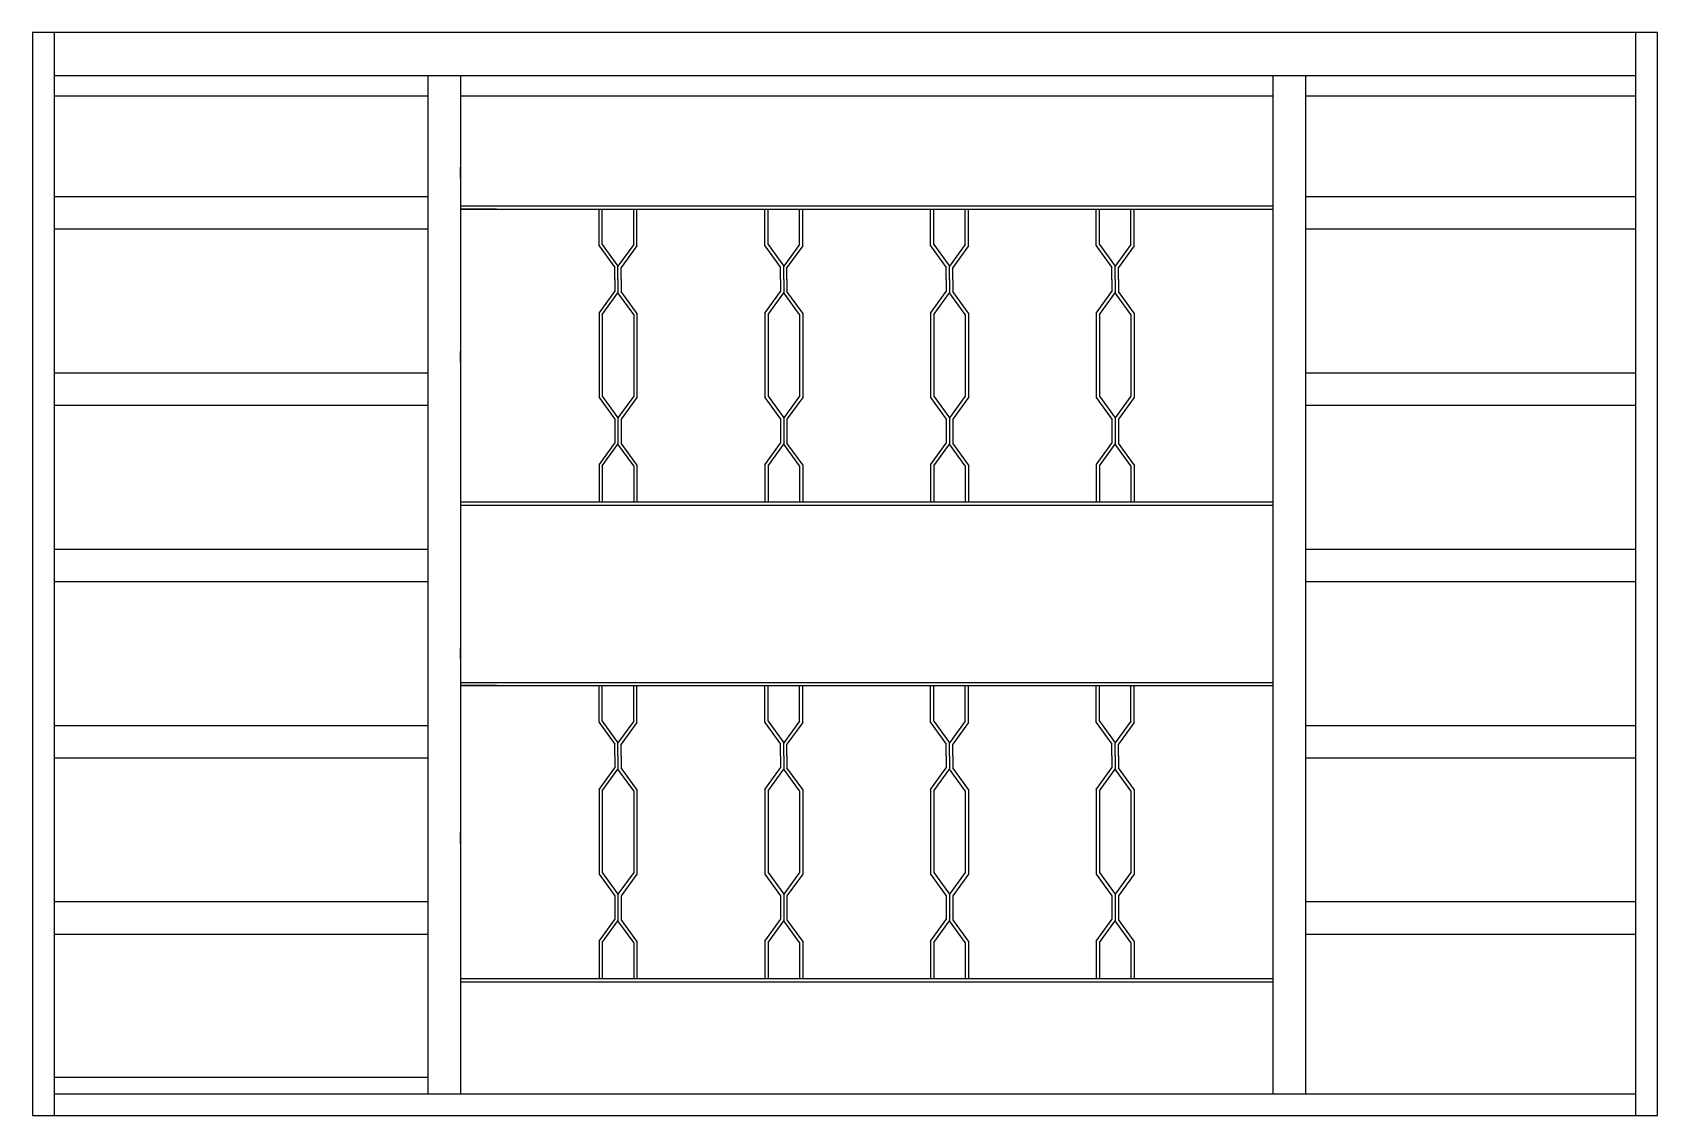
# Model space of a CAD drawing. Header units: millimetres. Extents: x 225.24 to 226.74, y 1307.02 to 1308.02.
import ezdxf

# ---------------------------------------------------------------- set-up
doc = ezdxf.new("R2010")
doc.units = ezdxf.units.MM
doc.header["$LTSCALE"] = 0.5
doc.layers.add('Gravia_Janelas', color=1, linetype='Continuous')

msp = doc.modelspace()

# ---------------------------------------------------------------- linework, layer by layer
at = {"layer": 'Gravia_Janelas', "color": 2}
for p, q in [((225.2397, 1308.0249), (225.2397, 1307.0249)), ((226.7397, 1308.0249), (225.2397, 1308.0249)), ((226.7397, 1307.0249), (226.7397, 1308.0249)), ((225.2397, 1307.0249), (226.7397, 1307.0249))]:
    msp.add_line(p, q, dxfattribs=at)
at = {"layer": 'Gravia_Janelas'}
for p, q in [((225.2597, 1308.0249), (225.2597, 1307.0249)), ((226.7197, 1307.0249), (226.7197, 1308.0249)), ((226.7197, 1307.9849), (225.2597, 1307.9849)), ((226.7197, 1307.9849), (225.2597, 1307.9849)), ((225.6047, 1307.9849), (225.6047, 1307.0449)), ((225.6347, 1307.9849), (225.6347, 1307.0449)), ((226.3847, 1307.9849), (226.3847, 1307.0449)), ((226.4147, 1307.9849), (226.4147, 1307.0449)), ((225.6047, 1307.966), (225.2597, 1307.966)), ((226.3847, 1307.966), (225.6347, 1307.966)), ((226.7197, 1307.966), (226.4147, 1307.966)), ((225.6347, 1307.8905), (225.6347, 1307.9005)), ((225.6047, 1307.8733), (225.2597, 1307.8733)), ((226.7197, 1307.8733), (226.4147, 1307.8733)), ((225.6347, 1307.8649), (226.3847, 1307.8649)), ((225.6347, 1307.8619), (226.3847, 1307.8619)), ((225.6682, 1307.8619), (225.6347, 1307.8619)), ((225.7627, 1307.8279), (225.7627, 1307.8619)), ((225.7657, 1307.8292), (225.7657, 1307.8619)), ((225.7947, 1307.8292), (225.7947, 1307.8619)), ((225.7977, 1307.8279), (225.7977, 1307.8619)), ((225.9157, 1307.8279), (225.9157, 1307.8619)), ((225.9187, 1307.8292), (225.9187, 1307.8619)), ((225.9477, 1307.8292), (225.9477, 1307.8619)), ((225.9507, 1307.8279), (225.9507, 1307.8619)), ((226.0687, 1307.8279), (226.0687, 1307.8619)), ((226.0717, 1307.8292), (226.0717, 1307.8619)), ((226.1007, 1307.8292), (226.1007, 1307.8619)), ((226.1037, 1307.8279), (226.1037, 1307.8619)), ((226.2217, 1307.8279), (226.2217, 1307.8619)), ((226.2247, 1307.8292), (226.2247, 1307.8619)), ((226.2537, 1307.8292), (226.2537, 1307.8619)), ((226.2567, 1307.8279), (226.2567, 1307.8619)), ((225.6047, 1307.8433), (225.2597, 1307.8433)), ((226.7197, 1307.8433), (226.4147, 1307.8433)), ((225.7627, 1307.8279), (225.7772, 1307.8079)), ((225.7657, 1307.8292), (225.7802, 1307.8092)), ((225.7947, 1307.8292), (225.7802, 1307.8092)), ((225.7977, 1307.8279), (225.7832, 1307.8079)), ((225.9157, 1307.8279), (225.9302, 1307.8079)), ((225.9187, 1307.8292), (225.9332, 1307.8092)), ((225.9477, 1307.8292), (225.9332, 1307.8092)), ((225.9507, 1307.8279), (225.9362, 1307.8079)), ((226.0687, 1307.8279), (226.0832, 1307.8079)), ((226.0717, 1307.8292), (226.0862, 1307.8092)), ((226.1007, 1307.8292), (226.0862, 1307.8092)), ((226.1037, 1307.8279), (226.0892, 1307.8079)), ((226.2217, 1307.8279), (226.2362, 1307.8079)), ((226.2247, 1307.8292), (226.2392, 1307.8092)), ((226.2537, 1307.8292), (226.2392, 1307.8092)), ((226.2567, 1307.8279), (226.2422, 1307.8079)), ((225.7772, 1307.7969), (225.7772, 1307.8079)), ((225.7802, 1307.7969), (225.7802, 1307.8092)), ((225.7802, 1307.7969), (225.7802, 1307.8092)), ((225.7832, 1307.7969), (225.7832, 1307.8079)), ((225.9302, 1307.7969), (225.9302, 1307.8079)), ((225.9332, 1307.7969), (225.9332, 1307.8092)), ((225.9332, 1307.7969), (225.9332, 1307.8092)), ((225.9362, 1307.7969), (225.9362, 1307.8079)), ((226.0832, 1307.7969), (226.0832, 1307.8079)), ((226.0862, 1307.7969), (226.0862, 1307.8092)), ((226.0862, 1307.7969), (226.0862, 1307.8092)), ((226.0892, 1307.7969), (226.0892, 1307.8079)), ((226.2362, 1307.7969), (226.2362, 1307.8079)), ((226.2392, 1307.7969), (226.2392, 1307.8092)), ((226.2392, 1307.7969), (226.2392, 1307.8092)), ((226.2422, 1307.7969), (226.2422, 1307.8079)), ((225.7772, 1307.7969), (225.7772, 1307.7859)), ((225.7802, 1307.7969), (225.7802, 1307.7847)), ((225.7802, 1307.7969), (225.7802, 1307.7847)), ((225.7832, 1307.7969), (225.7832, 1307.7859)), ((225.9302, 1307.7969), (225.9302, 1307.7859)), ((225.9332, 1307.7969), (225.9332, 1307.7847)), ((225.9332, 1307.7969), (225.9332, 1307.7847)), ((225.9362, 1307.7969), (225.9362, 1307.7859)), ((226.0832, 1307.7969), (226.0832, 1307.7859)), ((226.0862, 1307.7969), (226.0862, 1307.7847)), ((226.0862, 1307.7969), (226.0862, 1307.7847)), ((226.0892, 1307.7969), (226.0892, 1307.7859)), ((226.2362, 1307.7969), (226.2362, 1307.7859)), ((226.2392, 1307.7969), (226.2392, 1307.7847)), ((226.2392, 1307.7969), (226.2392, 1307.7847)), ((226.2422, 1307.7969), (226.2422, 1307.7859)), ((225.7627, 1307.7659), (225.7772, 1307.7859)), ((225.7657, 1307.7647), (225.7802, 1307.7847)), ((225.7947, 1307.7647), (225.7802, 1307.7847)), ((225.7977, 1307.7659), (225.7832, 1307.7859)), ((225.9157, 1307.7659), (225.9302, 1307.7859)), ((225.9187, 1307.7647), (225.9332, 1307.7847)), ((225.9477, 1307.7647), (225.9332, 1307.7847)), ((225.9507, 1307.7659), (225.9362, 1307.7859)), ((226.0687, 1307.7659), (226.0832, 1307.7859)), ((226.0717, 1307.7647), (226.0862, 1307.7847)), ((226.1007, 1307.7647), (226.0862, 1307.7847)), ((226.1037, 1307.7659), (226.0892, 1307.7859)), ((226.2217, 1307.7659), (226.2362, 1307.7859)), ((226.2247, 1307.7647), (226.2392, 1307.7847)), ((226.2537, 1307.7647), (226.2392, 1307.7847)), ((226.2567, 1307.7659), (226.2422, 1307.7859)), ((225.7627, 1307.7659), (225.7627, 1307.6879)), ((225.7657, 1307.7647), (225.7657, 1307.6892)), ((225.7947, 1307.7647), (225.7947, 1307.6892)), ((225.7977, 1307.7659), (225.7977, 1307.6879)), ((225.9157, 1307.7659), (225.9157, 1307.6879)), ((225.9187, 1307.7647), (225.9187, 1307.6892)), ((225.9477, 1307.7647), (225.9477, 1307.6892)), ((225.9507, 1307.7659), (225.9507, 1307.6879)), ((226.0687, 1307.7659), (226.0687, 1307.6879)), ((226.0717, 1307.7647), (226.0717, 1307.6892)), ((226.1007, 1307.7647), (226.1007, 1307.6892)), ((226.1037, 1307.7659), (226.1037, 1307.6879)), ((226.2217, 1307.7659), (226.2217, 1307.6879)), ((226.2247, 1307.7647), (226.2247, 1307.6892)), ((226.2537, 1307.7647), (226.2537, 1307.6892)), ((226.2567, 1307.7659), (226.2567, 1307.6879)), ((225.6347, 1307.7205), (225.6347, 1307.7305)), ((225.6047, 1307.7105), (225.2597, 1307.7105)), ((226.7197, 1307.7105), (226.4147, 1307.7105)), ((225.7627, 1307.6879), (225.7772, 1307.6679)), ((225.7657, 1307.6892), (225.7802, 1307.6692)), ((225.7947, 1307.6892), (225.7802, 1307.6692)), ((225.7977, 1307.6879), (225.7832, 1307.6679)), ((225.9157, 1307.6879), (225.9302, 1307.6679)), ((225.9187, 1307.6892), (225.9332, 1307.6692)), ((225.9477, 1307.6892), (225.9332, 1307.6692)), ((225.9507, 1307.6879), (225.9362, 1307.6679)), ((226.0687, 1307.6879), (226.0832, 1307.6679)), ((226.0717, 1307.6892), (226.0862, 1307.6692)), ((226.1007, 1307.6892), (226.0862, 1307.6692)), ((226.1037, 1307.6879), (226.0892, 1307.6679)), ((226.2217, 1307.6879), (226.2362, 1307.6679)), ((226.2247, 1307.6892), (226.2392, 1307.6692)), ((226.2537, 1307.6892), (226.2392, 1307.6692)), ((226.2567, 1307.6879), (226.2422, 1307.6679)), ((225.6047, 1307.6805), (225.2597, 1307.6805)), ((226.7197, 1307.6805), (226.4147, 1307.6805)), ((225.7772, 1307.6679), (225.7772, 1307.6569)), ((225.7772, 1307.6569), (225.7772, 1307.6459)), ((225.7802, 1307.6692), (225.7802, 1307.6569)), ((225.7802, 1307.6692), (225.7802, 1307.6569)), ((225.7802, 1307.6569), (225.7802, 1307.6447)), ((225.7802, 1307.6569), (225.7802, 1307.6447)), ((225.7832, 1307.6679), (225.7832, 1307.6569)), ((225.7832, 1307.6569), (225.7832, 1307.6459)), ((225.9302, 1307.6679), (225.9302, 1307.6569)), ((225.9302, 1307.6569), (225.9302, 1307.6459)), ((225.9332, 1307.6692), (225.9332, 1307.6569)), ((225.9332, 1307.6692), (225.9332, 1307.6569)), ((225.9332, 1307.6569), (225.9332, 1307.6447)), ((225.9332, 1307.6569), (225.9332, 1307.6447)), ((225.9362, 1307.6679), (225.9362, 1307.6569)), ((225.9362, 1307.6569), (225.9362, 1307.6459)), ((226.0832, 1307.6679), (226.0832, 1307.6569)), ((226.0832, 1307.6569), (226.0832, 1307.6459)), ((226.0862, 1307.6692), (226.0862, 1307.6569)), ((226.0862, 1307.6692), (226.0862, 1307.6569)), ((226.0862, 1307.6569), (226.0862, 1307.6447)), ((226.0862, 1307.6569), (226.0862, 1307.6447)), ((226.0892, 1307.6679), (226.0892, 1307.6569)), ((226.0892, 1307.6569), (226.0892, 1307.6459)), ((226.2362, 1307.6679), (226.2362, 1307.6569)), ((226.2362, 1307.6569), (226.2362, 1307.6459)), ((226.2392, 1307.6692), (226.2392, 1307.6569)), ((226.2392, 1307.6692), (226.2392, 1307.6569)), ((226.2392, 1307.6569), (226.2392, 1307.6447)), ((226.2392, 1307.6569), (226.2392, 1307.6447)), ((226.2422, 1307.6679), (226.2422, 1307.6569)), ((226.2422, 1307.6569), (226.2422, 1307.6459)), ((225.7627, 1307.6259), (225.7772, 1307.6459)), ((225.7657, 1307.6247), (225.7802, 1307.6447)), ((225.7947, 1307.6247), (225.7802, 1307.6447)), ((225.7977, 1307.6259), (225.7832, 1307.6459)), ((225.9157, 1307.6259), (225.9302, 1307.6459)), ((225.9187, 1307.6247), (225.9332, 1307.6447)), ((225.9477, 1307.6247), (225.9332, 1307.6447)), ((225.9507, 1307.6259), (225.9362, 1307.6459)), ((226.0687, 1307.6259), (226.0832, 1307.6459)), ((226.0717, 1307.6247), (226.0862, 1307.6447)), ((226.1007, 1307.6247), (226.0862, 1307.6447)), ((226.1037, 1307.6259), (226.0892, 1307.6459)), ((226.2217, 1307.6259), (226.2362, 1307.6459)), ((226.2247, 1307.6247), (226.2392, 1307.6447)), ((226.2537, 1307.6247), (226.2392, 1307.6447)), ((226.2567, 1307.6259), (226.2422, 1307.6459)), ((225.7627, 1307.6259), (225.7627, 1307.5919)), ((225.7977, 1307.6259), (225.7977, 1307.5919)), ((225.9157, 1307.6259), (225.9157, 1307.5919)), ((225.9507, 1307.6259), (225.9507, 1307.5919)), ((226.0687, 1307.6259), (226.0687, 1307.5919)), ((226.1037, 1307.6259), (226.1037, 1307.5919)), ((226.2217, 1307.6259), (226.2217, 1307.5919)), ((226.2567, 1307.6259), (226.2567, 1307.5919)), ((225.7657, 1307.6247), (225.7657, 1307.5919)), ((225.7947, 1307.6247), (225.7947, 1307.5919)), ((225.9187, 1307.6247), (225.9187, 1307.5919)), ((225.9477, 1307.6247), (225.9477, 1307.5919)), ((226.0717, 1307.6247), (226.0717, 1307.5919)), ((226.1007, 1307.6247), (226.1007, 1307.5919)), ((226.2247, 1307.6247), (226.2247, 1307.5919)), ((226.2537, 1307.6247), (226.2537, 1307.5919)), ((225.6347, 1307.5915), (226.3847, 1307.5915)), ((225.6347, 1307.5885), (226.3847, 1307.5885)), ((225.6347, 1307.5605), (225.6347, 1307.5505)), ((225.6047, 1307.5477), (225.2597, 1307.5477)), ((226.7197, 1307.5477), (226.4147, 1307.5477)), ((225.6047, 1307.5177), (225.2597, 1307.5177)), ((226.7197, 1307.5177), (226.4147, 1307.5177)), ((225.6347, 1307.4462), (225.6347, 1307.4562)), ((225.6347, 1307.4249), (226.3847, 1307.4249)), ((225.6682, 1307.4219), (225.6347, 1307.4219)), ((225.6347, 1307.4219), (226.3847, 1307.4219)), ((225.7627, 1307.3879), (225.7627, 1307.4219)), ((225.7657, 1307.3892), (225.7657, 1307.4219)), ((225.7947, 1307.3892), (225.7947, 1307.4219)), ((225.7977, 1307.3879), (225.7977, 1307.4219)), ((225.9157, 1307.3879), (225.9157, 1307.4219)), ((225.9187, 1307.3892), (225.9187, 1307.4219)), ((225.9477, 1307.3892), (225.9477, 1307.4219)), ((225.9507, 1307.3879), (225.9507, 1307.4219)), ((226.0687, 1307.3879), (226.0687, 1307.4219)), ((226.0717, 1307.3892), (226.0717, 1307.4219)), ((226.1007, 1307.3892), (226.1007, 1307.4219)), ((226.1037, 1307.3879), (226.1037, 1307.4219)), ((226.2217, 1307.3879), (226.2217, 1307.4219)), ((226.2247, 1307.3892), (226.2247, 1307.4219)), ((226.2537, 1307.3892), (226.2537, 1307.4219)), ((226.2567, 1307.3879), (226.2567, 1307.4219)), ((225.7627, 1307.3879), (225.7772, 1307.3679)), ((225.7657, 1307.3892), (225.7802, 1307.3692)), ((225.7947, 1307.3892), (225.7802, 1307.3692)), ((225.7977, 1307.3879), (225.7832, 1307.3679)), ((225.9157, 1307.3879), (225.9302, 1307.3679)), ((225.9187, 1307.3892), (225.9332, 1307.3692)), ((225.9477, 1307.3892), (225.9332, 1307.3692)), ((225.9507, 1307.3879), (225.9362, 1307.3679)), ((226.0687, 1307.3879), (226.0832, 1307.3679)), ((226.0717, 1307.3892), (226.0862, 1307.3692)), ((226.1007, 1307.3892), (226.0862, 1307.3692)), ((226.1037, 1307.3879), (226.0892, 1307.3679)), ((226.2217, 1307.3879), (226.2362, 1307.3679)), ((226.2247, 1307.3892), (226.2392, 1307.3692)), ((226.2537, 1307.3892), (226.2392, 1307.3692)), ((226.2567, 1307.3879), (226.2422, 1307.3679)), ((225.6047, 1307.3849), (225.2597, 1307.3849)), ((226.7197, 1307.3849), (226.4147, 1307.3849)), ((225.7772, 1307.3569), (225.7772, 1307.3679)), ((225.7772, 1307.3569), (225.7772, 1307.3459)), ((225.7802, 1307.3569), (225.7802, 1307.3692)), ((225.7802, 1307.3569), (225.7802, 1307.3692)), ((225.7802, 1307.3569), (225.7802, 1307.3447)), ((225.7802, 1307.3569), (225.7802, 1307.3447)), ((225.7832, 1307.3569), (225.7832, 1307.3679)), ((225.7832, 1307.3569), (225.7832, 1307.3459)), ((225.9302, 1307.3569), (225.9302, 1307.3679)), ((225.9302, 1307.3569), (225.9302, 1307.3459)), ((225.9332, 1307.3569), (225.9332, 1307.3692)), ((225.9332, 1307.3569), (225.9332, 1307.3692)), ((225.9332, 1307.3569), (225.9332, 1307.3447)), ((225.9332, 1307.3569), (225.9332, 1307.3447)), ((225.9362, 1307.3569), (225.9362, 1307.3679)), ((225.9362, 1307.3569), (225.9362, 1307.3459)), ((226.0832, 1307.3569), (226.0832, 1307.3679)), ((226.0832, 1307.3569), (226.0832, 1307.3459)), ((226.0862, 1307.3569), (226.0862, 1307.3692)), ((226.0862, 1307.3569), (226.0862, 1307.3692)), ((226.0862, 1307.3569), (226.0862, 1307.3447)), ((226.0862, 1307.3569), (226.0862, 1307.3447)), ((226.0892, 1307.3569), (226.0892, 1307.3679)), ((226.0892, 1307.3569), (226.0892, 1307.3459)), ((226.2362, 1307.3569), (226.2362, 1307.3679)), ((226.2362, 1307.3569), (226.2362, 1307.3459)), ((226.2392, 1307.3569), (226.2392, 1307.3692)), ((226.2392, 1307.3569), (226.2392, 1307.3692)), ((226.2392, 1307.3569), (226.2392, 1307.3447)), ((226.2392, 1307.3569), (226.2392, 1307.3447)), ((226.2422, 1307.3569), (226.2422, 1307.3679)), ((226.2422, 1307.3569), (226.2422, 1307.3459)), ((225.6047, 1307.3549), (225.2597, 1307.3549)), ((225.7627, 1307.3259), (225.7772, 1307.3459)), ((225.7657, 1307.3247), (225.7802, 1307.3447)), ((225.7947, 1307.3247), (225.7802, 1307.3447)), ((225.7977, 1307.3259), (225.7832, 1307.3459)), ((225.9157, 1307.3259), (225.9302, 1307.3459)), ((225.9187, 1307.3247), (225.9332, 1307.3447)), ((225.9477, 1307.3247), (225.9332, 1307.3447)), ((225.9507, 1307.3259), (225.9362, 1307.3459)), ((226.0687, 1307.3259), (226.0832, 1307.3459)), ((226.0717, 1307.3247), (226.0862, 1307.3447)), ((226.1007, 1307.3247), (226.0862, 1307.3447)), ((226.1037, 1307.3259), (226.0892, 1307.3459)), ((226.2217, 1307.3259), (226.2362, 1307.3459)), ((226.2247, 1307.3247), (226.2392, 1307.3447)), ((226.2537, 1307.3247), (226.2392, 1307.3447)), ((226.2567, 1307.3259), (226.2422, 1307.3459)), ((226.7197, 1307.3549), (226.4147, 1307.3549)), ((225.7627, 1307.3259), (225.7627, 1307.2479)), ((225.7977, 1307.3259), (225.7977, 1307.2479)), ((225.9157, 1307.3259), (225.9157, 1307.2479)), ((225.9507, 1307.3259), (225.9507, 1307.2479)), ((226.0687, 1307.3259), (226.0687, 1307.2479)), ((226.1037, 1307.3259), (226.1037, 1307.2479)), ((226.2217, 1307.3259), (226.2217, 1307.2479)), ((226.2567, 1307.3259), (226.2567, 1307.2479)), ((225.7657, 1307.3247), (225.7657, 1307.2492)), ((225.7947, 1307.3247), (225.7947, 1307.2492)), ((225.9187, 1307.3247), (225.9187, 1307.2492)), ((225.9477, 1307.3247), (225.9477, 1307.2492)), ((226.0717, 1307.3247), (226.0717, 1307.2492)), ((226.1007, 1307.3247), (226.1007, 1307.2492)), ((226.2247, 1307.3247), (226.2247, 1307.2492)), ((226.2537, 1307.3247), (226.2537, 1307.2492)), ((225.6347, 1307.2762), (225.6347, 1307.2862)), ((225.7627, 1307.2479), (225.7772, 1307.2279)), ((225.7657, 1307.2492), (225.7802, 1307.2292)), ((225.7947, 1307.2492), (225.7802, 1307.2292)), ((225.7977, 1307.2479), (225.7832, 1307.2279)), ((225.9157, 1307.2479), (225.9302, 1307.2279)), ((225.9187, 1307.2492), (225.9332, 1307.2292)), ((225.9477, 1307.2492), (225.9332, 1307.2292)), ((225.9507, 1307.2479), (225.9362, 1307.2279)), ((226.0687, 1307.2479), (226.0832, 1307.2279)), ((226.0717, 1307.2492), (226.0862, 1307.2292)), ((226.1007, 1307.2492), (226.0862, 1307.2292)), ((226.1037, 1307.2479), (226.0892, 1307.2279)), ((226.2217, 1307.2479), (226.2362, 1307.2279)), ((226.2247, 1307.2492), (226.2392, 1307.2292)), ((226.2537, 1307.2492), (226.2392, 1307.2292)), ((226.2567, 1307.2479), (226.2422, 1307.2279)), ((225.6047, 1307.2221), (225.2597, 1307.2221)), ((225.7772, 1307.2279), (225.7772, 1307.2169)), ((225.7802, 1307.2292), (225.7802, 1307.2169)), ((225.7802, 1307.2292), (225.7802, 1307.2169)), ((225.7832, 1307.2279), (225.7832, 1307.2169)), ((225.9302, 1307.2279), (225.9302, 1307.2169)), ((225.9332, 1307.2292), (225.9332, 1307.2169)), ((225.9332, 1307.2292), (225.9332, 1307.2169)), ((225.9362, 1307.2279), (225.9362, 1307.2169)), ((226.0832, 1307.2279), (226.0832, 1307.2169)), ((226.0862, 1307.2292), (226.0862, 1307.2169)), ((226.0862, 1307.2292), (226.0862, 1307.2169)), ((226.0892, 1307.2279), (226.0892, 1307.2169)), ((226.2362, 1307.2279), (226.2362, 1307.2169)), ((226.2392, 1307.2292), (226.2392, 1307.2169)), ((226.2392, 1307.2292), (226.2392, 1307.2169)), ((226.2422, 1307.2279), (226.2422, 1307.2169)), ((226.7197, 1307.2221), (226.4147, 1307.2221)), ((225.7627, 1307.1859), (225.7772, 1307.2059)), ((225.7772, 1307.2169), (225.7772, 1307.2059)), ((225.7802, 1307.2169), (225.7802, 1307.2047)), ((225.7802, 1307.2169), (225.7802, 1307.2047)), ((225.7832, 1307.2169), (225.7832, 1307.2059)), ((225.7977, 1307.1859), (225.7832, 1307.2059)), ((225.9157, 1307.1859), (225.9302, 1307.2059)), ((225.9302, 1307.2169), (225.9302, 1307.2059)), ((225.9332, 1307.2169), (225.9332, 1307.2047)), ((225.9332, 1307.2169), (225.9332, 1307.2047)), ((225.9362, 1307.2169), (225.9362, 1307.2059)), ((225.9507, 1307.1859), (225.9362, 1307.2059)), ((226.0687, 1307.1859), (226.0832, 1307.2059)), ((226.0832, 1307.2169), (226.0832, 1307.2059)), ((226.0862, 1307.2169), (226.0862, 1307.2047)), ((226.0862, 1307.2169), (226.0862, 1307.2047)), ((226.0892, 1307.2169), (226.0892, 1307.2059)), ((226.1037, 1307.1859), (226.0892, 1307.2059)), ((226.2217, 1307.1859), (226.2362, 1307.2059)), ((226.2362, 1307.2169), (226.2362, 1307.2059)), ((226.2392, 1307.2169), (226.2392, 1307.2047)), ((226.2392, 1307.2169), (226.2392, 1307.2047)), ((226.2422, 1307.2169), (226.2422, 1307.2059)), ((226.2567, 1307.1859), (226.2422, 1307.2059)), ((225.6047, 1307.1921), (225.2597, 1307.1921)), ((225.7657, 1307.1847), (225.7802, 1307.2047)), ((225.7947, 1307.1847), (225.7802, 1307.2047)), ((225.9187, 1307.1847), (225.9332, 1307.2047)), ((225.9477, 1307.1847), (225.9332, 1307.2047)), ((226.0717, 1307.1847), (226.0862, 1307.2047)), ((226.1007, 1307.1847), (226.0862, 1307.2047)), ((226.2247, 1307.1847), (226.2392, 1307.2047)), ((226.2537, 1307.1847), (226.2392, 1307.2047)), ((226.7197, 1307.1921), (226.4147, 1307.1921)), ((225.7627, 1307.1859), (225.7627, 1307.1519)), ((225.7657, 1307.1847), (225.7657, 1307.1519)), ((225.7947, 1307.1847), (225.7947, 1307.1519)), ((225.7977, 1307.1859), (225.7977, 1307.1519)), ((225.9157, 1307.1859), (225.9157, 1307.1519)), ((225.9187, 1307.1847), (225.9187, 1307.1519)), ((225.9477, 1307.1847), (225.9477, 1307.1519)), ((225.9507, 1307.1859), (225.9507, 1307.1519)), ((226.0687, 1307.1859), (226.0687, 1307.1519)), ((226.0717, 1307.1847), (226.0717, 1307.1519)), ((226.1007, 1307.1847), (226.1007, 1307.1519)), ((226.1037, 1307.1859), (226.1037, 1307.1519)), ((226.2217, 1307.1859), (226.2217, 1307.1519)), ((226.2247, 1307.1847), (226.2247, 1307.1519)), ((226.2537, 1307.1847), (226.2537, 1307.1519)), ((226.2567, 1307.1859), (226.2567, 1307.1519)), ((225.6347, 1307.1515), (226.3847, 1307.1515)), ((225.6347, 1307.1485), (226.3847, 1307.1485)), ((225.6347, 1307.1162), (225.6347, 1307.1062)), ((225.6047, 1307.0599), (225.2597, 1307.0599)), ((225.2597, 1307.0449), (226.7197, 1307.0449))]:
    msp.add_line(p, q, dxfattribs=at)

doc.saveas('drawing.dxf')
